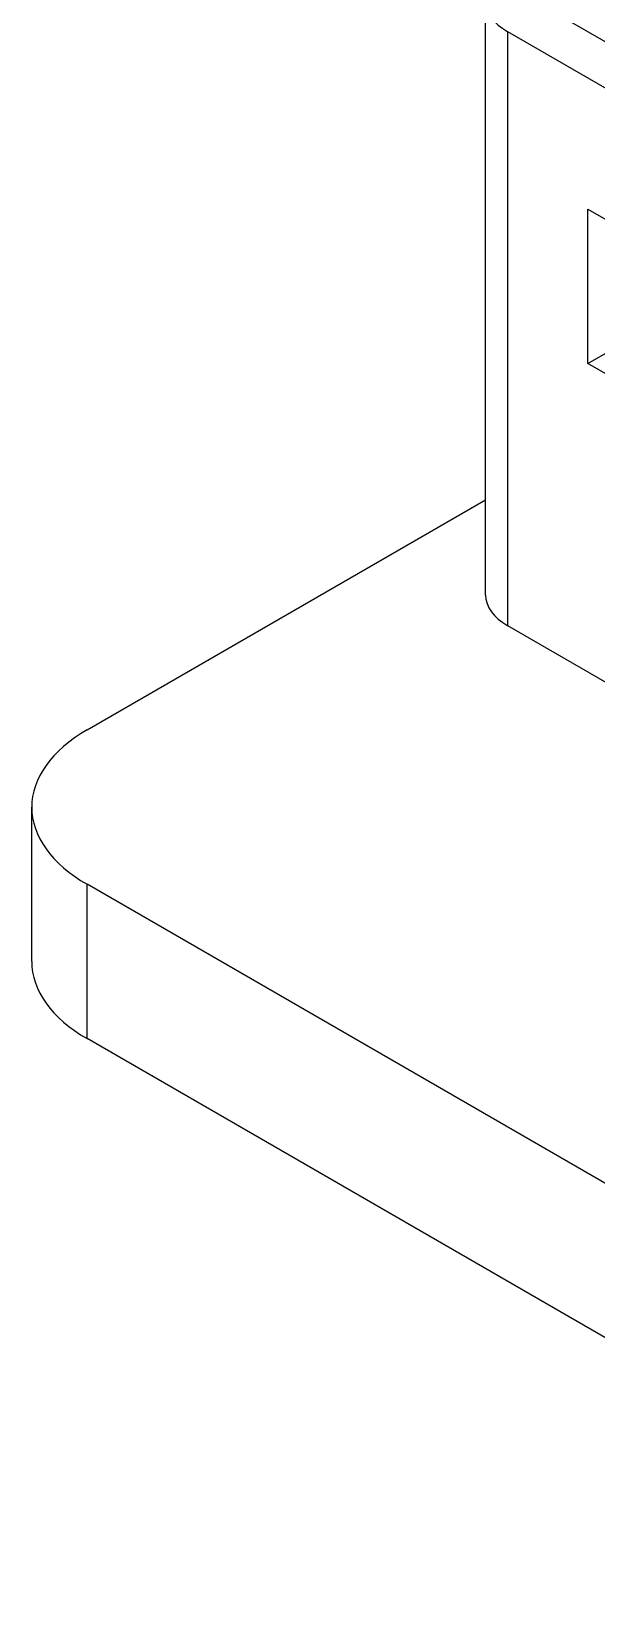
# Model space of a CAD drawing. Header units: millimetres. Extents: x -70 to 70, y -99 to 99.
# Drawn here: x 25.04 to 31.01, y -50.73 to -33.95 of the extents above; entities that cross this region are included whole.
import ezdxf

# ---------------------------------------------------------------- set-up
doc = ezdxf.new("R2010")
doc.units = ezdxf.units.MM
doc.layers.add('粗实线层', color=7, linetype='Continuous', lineweight=35)

msp = doc.modelspace()

# ---------------------------------------------------------------- linework, layer by layer
at = {"layer": '粗实线层', "color": 7, "lineweight": -3}
for p, q in [((29.843, -39.908), (29.843, -33.621)), ((41.179, -39.867), (30.289, -33.58)), ((40.967, -40.234), (30.077, -33.947)), ((30.077, -40.234), (30.077, -33.947)), ((30.926, -37.458), (30.926, -35.825)), ((30.926, -35.825), (40.118, -41.132)), ((30.926, -37.458), (31.986, -36.846)), ((40.118, -42.765), (30.926, -37.458)), ((25.623, -41.336), (29.843, -38.9)), ((40.967, -46.521), (30.077, -40.234)), ((25.037, -43.786), (25.037, -42.153)), ((36.229, -49.093), (25.623, -42.969)), ((25.623, -44.602), (25.623, -42.969)), ((36.229, -50.726), (25.623, -44.602))]:
    msp.add_line(p, q, dxfattribs=at)
for centre, major_axis, start_param, end_param in [((30.643, -33.621), (0.8, 0), 3.141593, 3.926991), ((30.643, -39.908), (0.8, 0), 3.141593, 3.926991), ((27.037, -42.153), (2, 0), 2.356194, 3.141593), ((27.037, -42.153), (2, 0), 3.141593, 3.926991), ((27.037, -43.786), (2, 0), 3.141593, 3.926991)]:
    msp.add_ellipse(centre, major_axis=major_axis, ratio=0.57735, start_param=start_param, end_param=end_param, dxfattribs=at)

doc.saveas('drawing.dxf')
